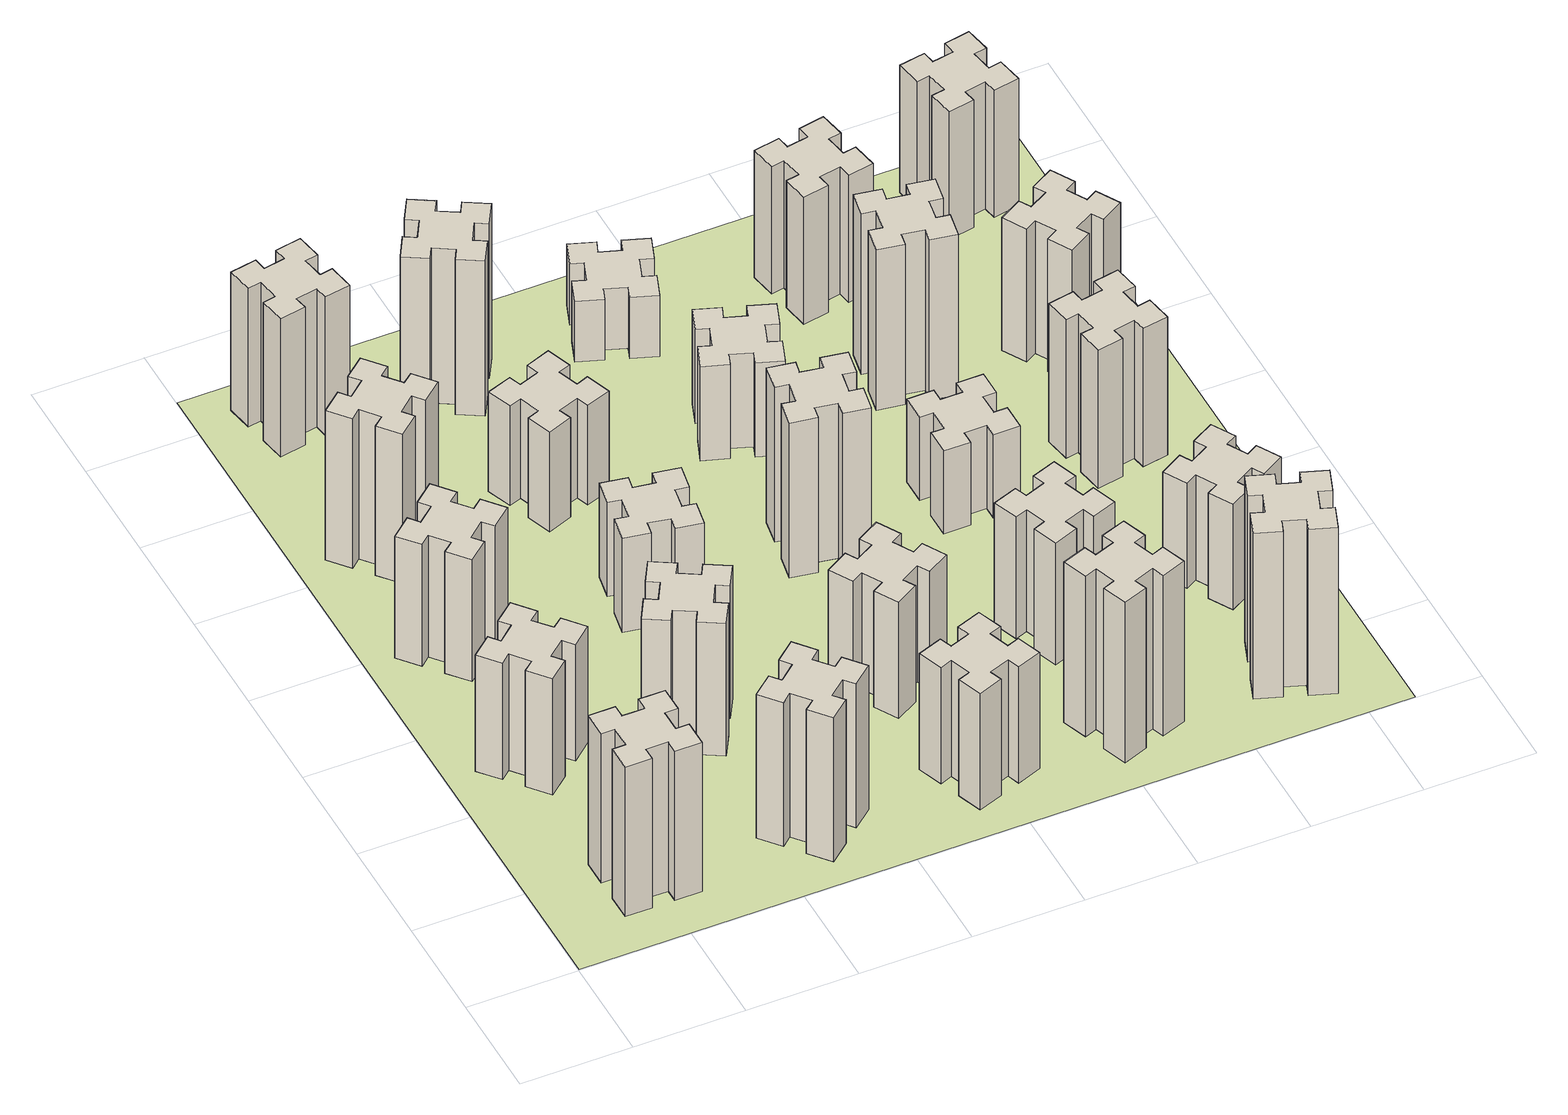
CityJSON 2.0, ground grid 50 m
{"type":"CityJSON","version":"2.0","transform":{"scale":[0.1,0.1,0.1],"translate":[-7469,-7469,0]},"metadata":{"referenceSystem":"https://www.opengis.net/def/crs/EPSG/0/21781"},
"CityObjects":{
"building1":{"type":"Building","attributes":{"class":"1000","function":"1000","usage":"1000","yearOfConstruction":2016,"roofType":"1000","measuredHeight":81,"storeysAboveGround":30,"storeysBelowGround":0},"geometry":[{"type":"Solid","lod":"1","boundaries":[[[[0,1,2,3,4,5,6,7,8,9,10,11,12,13,14,15,16,17,18,19]],[[17,16,20,21]],[[16,15,22,20]],[[15,14,23,22]],[[14,13,24,23]],[[13,12,25,24]],[[12,11,26,25]],[[11,10,27,26]],[[10,9,28,27]],[[9,8,29,28]],[[8,7,30,29]],[[7,6,31,30]],[[6,5,32,31]],[[5,4,33,32]],[[4,3,34,33]],[[3,2,35,34]],[[2,1,36,35]],[[1,0,37,36]],[[0,19,38,37]],[[19,18,39,38]],[[18,17,21,39]],[[24,25,26,27,28,29,30,31,32,33,34,35,36,37,38,39,21,20,22,23]]]]}]},
"building2":{"type":"Building","attributes":{"class":"1000","function":"1000","usage":"1000","yearOfConstruction":2016,"roofType":"1000","measuredHeight":63,"storeysAboveGround":30,"storeysBelowGround":0},"geometry":[{"type":"Solid","lod":"1","boundaries":[[[[40,41,42,43,44,45,46,47,48,49,50,51,52,53,54,55,56,57,58,59]],[[57,56,60,61]],[[56,55,62,60]],[[55,54,63,62]],[[54,53,64,63]],[[53,52,65,64]],[[52,51,66,65]],[[51,50,67,66]],[[50,49,68,67]],[[49,48,69,68]],[[48,47,70,69]],[[47,46,71,70]],[[46,45,72,71]],[[45,44,73,72]],[[44,43,74,73]],[[43,42,75,74]],[[42,41,76,75]],[[41,40,77,76]],[[40,59,78,77]],[[59,58,79,78]],[[58,57,61,79]],[[64,65,66,67,68,69,70,71,72,73,74,75,76,77,78,79,61,60,62,63]]]]}]},
"building3":{"type":"Building","attributes":{"class":"1000","function":"1000","usage":"1000","yearOfConstruction":2016,"roofType":"1000","measuredHeight":66,"storeysAboveGround":30,"storeysBelowGround":0},"geometry":[{"type":"Solid","lod":"1","boundaries":[[[[80,81,82,83,84,85,86,87,88,89,90,91,92,93,94,95,96,97,98,99]],[[97,96,100,101]],[[96,95,102,100]],[[95,94,103,102]],[[94,93,104,103]],[[93,92,105,104]],[[92,91,106,105]],[[91,90,107,106]],[[90,89,108,107]],[[89,88,109,108]],[[88,87,110,109]],[[87,86,111,110]],[[86,85,112,111]],[[85,84,113,112]],[[84,83,114,113]],[[83,82,115,114]],[[82,81,116,115]],[[81,80,117,116]],[[80,99,118,117]],[[99,98,119,118]],[[98,97,101,119]],[[104,105,106,107,108,109,110,111,112,113,114,115,116,117,118,119,101,100,102,103]]]]}]},
"building4":{"type":"Building","attributes":{"class":"1000","function":"1000","usage":"1000","yearOfConstruction":2016,"roofType":"1000","measuredHeight":81,"storeysAboveGround":30,"storeysBelowGround":0},"geometry":[{"type":"Solid","lod":"1","boundaries":[[[[120,121,122,123,124,125,126,127,128,129,130,131,132,133,134,135,136,137,138,139]],[[137,136,140,141]],[[136,135,142,140]],[[135,134,143,142]],[[134,133,144,143]],[[133,132,145,144]],[[132,131,146,145]],[[131,130,147,146]],[[130,129,148,147]],[[129,128,149,148]],[[128,127,150,149]],[[127,126,151,150]],[[126,125,152,151]],[[125,124,153,152]],[[124,123,154,153]],[[123,122,155,154]],[[122,121,156,155]],[[121,120,157,156]],[[120,139,158,157]],[[139,138,159,158]],[[138,137,141,159]],[[144,145,146,147,148,149,150,151,152,153,154,155,156,157,158,159,141,140,142,143]]]]}]},
"building5":{"type":"Building","attributes":{"class":"1000","function":"1000","usage":"1000","yearOfConstruction":2016,"roofType":"1000","measuredHeight":78,"storeysAboveGround":30,"storeysBelowGround":0},"geometry":[{"type":"Solid","lod":"1","boundaries":[[[[160,161,162,163,164,165,166,167,168,169,170,171,172,173,174,175,176,177,178,179]],[[177,176,180,181]],[[176,175,182,180]],[[175,174,183,182]],[[174,173,184,183]],[[173,172,185,184]],[[172,171,186,185]],[[171,170,187,186]],[[170,169,188,187]],[[169,168,189,188]],[[168,167,190,189]],[[167,166,191,190]],[[166,165,192,191]],[[165,164,193,192]],[[164,163,194,193]],[[163,162,195,194]],[[162,161,196,195]],[[161,160,197,196]],[[160,179,198,197]],[[179,178,199,198]],[[178,177,181,199]],[[184,185,186,187,188,189,190,191,192,193,194,195,196,197,198,199,181,180,182,183]]]]}]},
"building6":{"type":"Building","attributes":{"class":"1000","function":"1000","usage":"1000","yearOfConstruction":2016,"roofType":"1000","measuredHeight":72,"storeysAboveGround":30,"storeysBelowGround":0},"geometry":[{"type":"Solid","lod":"1","boundaries":[[[[200,201,202,203,204,205,206,207,208,209,210,211,212,213,214,215,216,217,218,219]],[[217,216,220,221]],[[216,215,222,220]],[[215,214,223,222]],[[214,213,224,223]],[[213,212,225,224]],[[212,211,226,225]],[[211,210,227,226]],[[210,209,228,227]],[[209,208,229,228]],[[208,207,230,229]],[[207,206,231,230]],[[206,205,232,231]],[[205,204,233,232]],[[204,203,234,233]],[[203,202,235,234]],[[202,201,236,235]],[[201,200,237,236]],[[200,219,238,237]],[[219,218,239,238]],[[218,217,221,239]],[[224,225,226,227,228,229,230,231,232,233,234,235,236,237,238,239,221,220,222,223]]]]}]},
"building7":{"type":"Building","attributes":{"class":"1000","function":"1000","usage":"1000","yearOfConstruction":2016,"roofType":"1000","measuredHeight":75,"storeysAboveGround":30,"storeysBelowGround":0},"geometry":[{"type":"Solid","lod":"1","boundaries":[[[[240,241,242,243,244,245,246,247,248,249,250,251,252,253,254,255,256,257,258,259]],[[257,256,260,261]],[[256,255,262,260]],[[255,254,263,262]],[[254,253,264,263]],[[253,252,265,264]],[[252,251,266,265]],[[251,250,267,266]],[[250,249,268,267]],[[249,248,269,268]],[[248,247,270,269]],[[247,246,271,270]],[[246,245,272,271]],[[245,244,273,272]],[[244,243,274,273]],[[243,242,275,274]],[[242,241,276,275]],[[241,240,277,276]],[[240,259,278,277]],[[259,258,279,278]],[[258,257,261,279]],[[264,265,266,267,268,269,270,271,272,273,274,275,276,277,278,279,261,260,262,263]]]]}]},
"building8":{"type":"Building","attributes":{"class":"1000","function":"1000","usage":"1000","yearOfConstruction":2016,"roofType":"1000","measuredHeight":51,"storeysAboveGround":30,"storeysBelowGround":0},"geometry":[{"type":"Solid","lod":"1","boundaries":[[[[280,281,282,283,284,285,286,287,288,289,290,291,292,293,294,295,296,297,298,299]],[[297,296,300,301]],[[296,295,302,300]],[[295,294,303,302]],[[294,293,304,303]],[[293,292,305,304]],[[292,291,306,305]],[[291,290,307,306]],[[290,289,308,307]],[[289,288,309,308]],[[288,287,310,309]],[[287,286,311,310]],[[286,285,312,311]],[[285,284,313,312]],[[284,283,314,313]],[[283,282,315,314]],[[282,281,316,315]],[[281,280,317,316]],[[280,299,318,317]],[[299,298,319,318]],[[298,297,301,319]],[[304,305,306,307,308,309,310,311,312,313,314,315,316,317,318,319,301,300,302,303]]]]}]},
"building9":{"type":"Building","attributes":{"class":"1000","function":"1000","usage":"1000","yearOfConstruction":2016,"roofType":"1000","measuredHeight":54,"storeysAboveGround":30,"storeysBelowGround":0},"geometry":[{"type":"Solid","lod":"1","boundaries":[[[[320,321,322,323,324,325,326,327,328,329,330,331,332,333,334,335,336,337,338,339]],[[337,336,340,341]],[[336,335,342,340]],[[335,334,343,342]],[[334,333,344,343]],[[333,332,345,344]],[[332,331,346,345]],[[331,330,347,346]],[[330,329,348,347]],[[329,328,349,348]],[[328,327,350,349]],[[327,326,351,350]],[[326,325,352,351]],[[325,324,353,352]],[[324,323,354,353]],[[323,322,355,354]],[[322,321,356,355]],[[321,320,357,356]],[[320,339,358,357]],[[339,338,359,358]],[[338,337,341,359]],[[344,345,346,347,348,349,350,351,352,353,354,355,356,357,358,359,341,340,342,343]]]]}]},
"building10":{"type":"Building","attributes":{"class":"1000","function":"1000","usage":"1000","yearOfConstruction":2016,"roofType":"1000","measuredHeight":84,"storeysAboveGround":30,"storeysBelowGround":0},"geometry":[{"type":"Solid","lod":"1","boundaries":[[[[360,361,362,363,364,365,366,367,368,369,370,371,372,373,374,375,376,377,378,379]],[[377,376,380,381]],[[376,375,382,380]],[[375,374,383,382]],[[374,373,384,383]],[[373,372,385,384]],[[372,371,386,385]],[[371,370,387,386]],[[370,369,388,387]],[[369,368,389,388]],[[368,367,390,389]],[[367,366,391,390]],[[366,365,392,391]],[[365,364,393,392]],[[364,363,394,393]],[[363,362,395,394]],[[362,361,396,395]],[[361,360,397,396]],[[360,379,398,397]],[[379,378,399,398]],[[378,377,381,399]],[[384,385,386,387,388,389,390,391,392,393,394,395,396,397,398,399,381,380,382,383]]]]}]},
"building11":{"type":"Building","attributes":{"class":"1000","function":"1000","usage":"1000","yearOfConstruction":2016,"roofType":"1000","measuredHeight":63,"storeysAboveGround":30,"storeysBelowGround":0},"geometry":[{"type":"Solid","lod":"1","boundaries":[[[[400,401,402,403,404,405,406,407,408,409,410,411,412,413,414,415,416,417,418,419]],[[417,416,420,421]],[[416,415,422,420]],[[415,414,423,422]],[[414,413,424,423]],[[413,412,425,424]],[[412,411,426,425]],[[411,410,427,426]],[[410,409,428,427]],[[409,408,429,428]],[[408,407,430,429]],[[407,406,431,430]],[[406,405,432,431]],[[405,404,433,432]],[[404,403,434,433]],[[403,402,435,434]],[[402,401,436,435]],[[401,400,437,436]],[[400,419,438,437]],[[419,418,439,438]],[[418,417,421,439]],[[424,425,426,427,428,429,430,431,432,433,434,435,436,437,438,439,421,420,422,423]]]]}]},
"building12":{"type":"Building","attributes":{"class":"1000","function":"1000","usage":"1000","yearOfConstruction":2016,"roofType":"1000","measuredHeight":63,"storeysAboveGround":30,"storeysBelowGround":0},"geometry":[{"type":"Solid","lod":"1","boundaries":[[[[440,441,442,443,444,445,446,447,448,449,450,451,452,453,454,455,456,457,458,459]],[[457,456,460,461]],[[456,455,462,460]],[[455,454,463,462]],[[454,453,464,463]],[[453,452,465,464]],[[452,451,466,465]],[[451,450,467,466]],[[450,449,468,467]],[[449,448,469,468]],[[448,447,470,469]],[[447,446,471,470]],[[446,445,472,471]],[[445,444,473,472]],[[444,443,474,473]],[[443,442,475,474]],[[442,441,476,475]],[[441,440,477,476]],[[440,459,478,477]],[[459,458,479,478]],[[458,457,461,479]],[[464,465,466,467,468,469,470,471,472,473,474,475,476,477,478,479,461,460,462,463]]]]}]},
"building13":{"type":"Building","attributes":{"class":"1000","function":"1000","usage":"1000","yearOfConstruction":2016,"roofType":"1000","measuredHeight":84,"storeysAboveGround":30,"storeysBelowGround":0},"geometry":[{"type":"Solid","lod":"1","boundaries":[[[[480,481,482,483,484,485,486,487,488,489,490,491,492,493,494,495,496,497,498,499]],[[497,496,500,501]],[[496,495,502,500]],[[495,494,503,502]],[[494,493,504,503]],[[493,492,505,504]],[[492,491,506,505]],[[491,490,507,506]],[[490,489,508,507]],[[489,488,509,508]],[[488,487,510,509]],[[487,486,511,510]],[[486,485,512,511]],[[485,484,513,512]],[[484,483,514,513]],[[483,482,515,514]],[[482,481,516,515]],[[481,480,517,516]],[[480,499,518,517]],[[499,498,519,518]],[[498,497,501,519]],[[504,505,506,507,508,509,510,511,512,513,514,515,516,517,518,519,501,500,502,503]]]]}]},
"building14":{"type":"Building","attributes":{"class":"1000","function":"1000","usage":"1000","yearOfConstruction":2016,"roofType":"1000","measuredHeight":87,"storeysAboveGround":30,"storeysBelowGround":0},"geometry":[{"type":"Solid","lod":"1","boundaries":[[[[520,521,522,523,524,525,526,527,528,529,530,531,532,533,534,535,536,537,538,539]],[[537,536,540,541]],[[536,535,542,540]],[[535,534,543,542]],[[534,533,544,543]],[[533,532,545,544]],[[532,531,546,545]],[[531,530,547,546]],[[530,529,548,547]],[[529,528,549,548]],[[528,527,550,549]],[[527,526,551,550]],[[526,525,552,551]],[[525,524,553,552]],[[524,523,554,553]],[[523,522,555,554]],[[522,521,556,555]],[[521,520,557,556]],[[520,539,558,557]],[[539,538,559,558]],[[538,537,541,559]],[[544,545,546,547,548,549,550,551,552,553,554,555,556,557,558,559,541,540,542,543]]]]}]},
"building15":{"type":"Building","attributes":{"class":"1000","function":"1000","usage":"1000","yearOfConstruction":2016,"roofType":"1000","measuredHeight":51,"storeysAboveGround":30,"storeysBelowGround":0},"geometry":[{"type":"Solid","lod":"1","boundaries":[[[[560,561,562,563,564,565,566,567,568,569,570,571,572,573,574,575,576,577,578,579]],[[577,576,580,581]],[[576,575,582,580]],[[575,574,583,582]],[[574,573,584,583]],[[573,572,585,584]],[[572,571,586,585]],[[571,570,587,586]],[[570,569,588,587]],[[569,568,589,588]],[[568,567,590,589]],[[567,566,591,590]],[[566,565,592,591]],[[565,564,593,592]],[[564,563,594,593]],[[563,562,595,594]],[[562,561,596,595]],[[561,560,597,596]],[[560,579,598,597]],[[579,578,599,598]],[[578,577,581,599]],[[584,585,586,587,588,589,590,591,592,593,594,595,596,597,598,599,581,580,582,583]]]]}]},
"building16":{"type":"Building","attributes":{"class":"1000","function":"1000","usage":"1000","yearOfConstruction":2016,"roofType":"1000","measuredHeight":33,"storeysAboveGround":30,"storeysBelowGround":0},"geometry":[{"type":"Solid","lod":"1","boundaries":[[[[600,601,602,603,604,605,606,607,608,609,610,611,612,613,614,615,616,617,618,619]],[[617,616,620,621]],[[616,615,622,620]],[[615,614,623,622]],[[614,613,624,623]],[[613,612,625,624]],[[612,611,626,625]],[[611,610,627,626]],[[610,609,628,627]],[[609,608,629,628]],[[608,607,630,629]],[[607,606,631,630]],[[606,605,632,631]],[[605,604,633,632]],[[604,603,634,633]],[[603,602,635,634]],[[602,601,636,635]],[[601,600,637,636]],[[600,619,638,637]],[[619,618,639,638]],[[618,617,621,639]],[[624,625,626,627,628,629,630,631,632,633,634,635,636,637,638,639,621,620,622,623]]]]}]},
"building17":{"type":"Building","attributes":{"class":"1000","function":"1000","usage":"1000","yearOfConstruction":2016,"roofType":"1000","measuredHeight":66,"storeysAboveGround":30,"storeysBelowGround":0},"geometry":[{"type":"Solid","lod":"1","boundaries":[[[[640,641,642,643,644,645,646,647,648,649,650,651,652,653,654,655,656,657,658,659]],[[657,656,660,661]],[[656,655,662,660]],[[655,654,663,662]],[[654,653,664,663]],[[653,652,665,664]],[[652,651,666,665]],[[651,650,667,666]],[[650,649,668,667]],[[649,648,669,668]],[[648,647,670,669]],[[647,646,671,670]],[[646,645,672,671]],[[645,644,673,672]],[[644,643,674,673]],[[643,642,675,674]],[[642,641,676,675]],[[641,640,677,676]],[[640,659,678,677]],[[659,658,679,678]],[[658,657,661,679]],[[664,665,666,667,668,669,670,671,672,673,674,675,676,677,678,679,661,660,662,663]]]]}]},
"building18":{"type":"Building","attributes":{"class":"1000","function":"1000","usage":"1000","yearOfConstruction":2016,"roofType":"1000","measuredHeight":45,"storeysAboveGround":30,"storeysBelowGround":0},"geometry":[{"type":"Solid","lod":"1","boundaries":[[[[680,681,682,683,684,685,686,687,688,689,690,691,692,693,694,695,696,697,698,699]],[[697,696,700,701]],[[696,695,702,700]],[[695,694,703,702]],[[694,693,704,703]],[[693,692,705,704]],[[692,691,706,705]],[[691,690,707,706]],[[690,689,708,707]],[[689,688,709,708]],[[688,687,710,709]],[[687,686,711,710]],[[686,685,712,711]],[[685,684,713,712]],[[684,683,714,713]],[[683,682,715,714]],[[682,681,716,715]],[[681,680,717,716]],[[680,699,718,717]],[[699,698,719,718]],[[698,697,701,719]],[[704,705,706,707,708,709,710,711,712,713,714,715,716,717,718,719,701,700,702,703]]]]}]},
"building19":{"type":"Building","attributes":{"class":"1000","function":"1000","usage":"1000","yearOfConstruction":2016,"roofType":"1000","measuredHeight":90,"storeysAboveGround":30,"storeysBelowGround":0},"geometry":[{"type":"Solid","lod":"1","boundaries":[[[[720,721,722,723,724,725,726,727,728,729,730,731,732,733,734,735,736,737,738,739]],[[737,736,740,741]],[[736,735,742,740]],[[735,734,743,742]],[[734,733,744,743]],[[733,732,745,744]],[[732,731,746,745]],[[731,730,747,746]],[[730,729,748,747]],[[729,728,749,748]],[[728,727,750,749]],[[727,726,751,750]],[[726,725,752,751]],[[725,724,753,752]],[[724,723,754,753]],[[723,722,755,754]],[[722,721,756,755]],[[721,720,757,756]],[[720,739,758,757]],[[739,738,759,758]],[[738,737,741,759]],[[744,745,746,747,748,749,750,751,752,753,754,755,756,757,758,759,741,740,742,743]]]]}]},
"building20":{"type":"Building","attributes":{"class":"1000","function":"1000","usage":"1000","yearOfConstruction":2016,"roofType":"1000","measuredHeight":87,"storeysAboveGround":30,"storeysBelowGround":0},"geometry":[{"type":"Solid","lod":"1","boundaries":[[[[760,761,762,763,764,765,766,767,768,769,770,771,772,773,774,775,776,777,778,779]],[[777,776,780,781]],[[776,775,782,780]],[[775,774,783,782]],[[774,773,784,783]],[[773,772,785,784]],[[772,771,786,785]],[[771,770,787,786]],[[770,769,788,787]],[[769,768,789,788]],[[768,767,790,789]],[[767,766,791,790]],[[766,765,792,791]],[[765,764,793,792]],[[764,763,794,793]],[[763,762,795,794]],[[762,761,796,795]],[[761,760,797,796]],[[760,779,798,797]],[[779,778,799,798]],[[778,777,781,799]],[[784,785,786,787,788,789,790,791,792,793,794,795,796,797,798,799,781,780,782,783]]]]}]},
"building21":{"type":"Building","attributes":{"class":"1000","function":"1000","usage":"1000","yearOfConstruction":2016,"roofType":"1000","measuredHeight":69,"storeysAboveGround":30,"storeysBelowGround":0},"geometry":[{"type":"Solid","lod":"1","boundaries":[[[[800,801,802,803,804,805,806,807,808,809,810,811,812,813,814,815,816,817,818,819]],[[817,816,820,821]],[[816,815,822,820]],[[815,814,823,822]],[[814,813,824,823]],[[813,812,825,824]],[[812,811,826,825]],[[811,810,827,826]],[[810,809,828,827]],[[809,808,829,828]],[[808,807,830,829]],[[807,806,831,830]],[[806,805,832,831]],[[805,804,833,832]],[[804,803,834,833]],[[803,802,835,834]],[[802,801,836,835]],[[801,800,837,836]],[[800,819,838,837]],[[819,818,839,838]],[[818,817,821,839]],[[824,825,826,827,828,829,830,831,832,833,834,835,836,837,838,839,821,820,822,823]]]]}]},
"building22":{"type":"Building","attributes":{"class":"1000","function":"1000","usage":"1000","yearOfConstruction":2016,"roofType":"1000","measuredHeight":57,"storeysAboveGround":30,"storeysBelowGround":0},"geometry":[{"type":"Solid","lod":"1","boundaries":[[[[840,841,842,843,844,845,846,847,848,849,850,851,852,853,854,855,856,857,858,859]],[[857,856,860,861]],[[856,855,862,860]],[[855,854,863,862]],[[854,853,864,863]],[[853,852,865,864]],[[852,851,866,865]],[[851,850,867,866]],[[850,849,868,867]],[[849,848,869,868]],[[848,847,870,869]],[[847,846,871,870]],[[846,845,872,871]],[[845,844,873,872]],[[844,843,874,873]],[[843,842,875,874]],[[842,841,876,875]],[[841,840,877,876]],[[840,859,878,877]],[[859,858,879,878]],[[858,857,861,879]],[[864,865,866,867,868,869,870,871,872,873,874,875,876,877,878,879,861,860,862,863]]]]}]},
"building23":{"type":"Building","attributes":{"class":"1000","function":"1000","usage":"1000","yearOfConstruction":2016,"roofType":"1000","measuredHeight":75,"storeysAboveGround":30,"storeysBelowGround":0},"geometry":[{"type":"Solid","lod":"1","boundaries":[[[[880,881,882,883,884,885,886,887,888,889,890,891,892,893,894,895,896,897,898,899]],[[897,896,900,901]],[[896,895,902,900]],[[895,894,903,902]],[[894,893,904,903]],[[893,892,905,904]],[[892,891,906,905]],[[891,890,907,906]],[[890,889,908,907]],[[889,888,909,908]],[[888,887,910,909]],[[887,886,911,910]],[[886,885,912,911]],[[885,884,913,912]],[[884,883,914,913]],[[883,882,915,914]],[[882,881,916,915]],[[881,880,917,916]],[[880,899,918,917]],[[899,898,919,918]],[[898,897,901,919]],[[904,905,906,907,908,909,910,911,912,913,914,915,916,917,918,919,901,900,902,903]]]]}]},
"building24":{"type":"Building","attributes":{"class":"1000","function":"1000","usage":"1000","yearOfConstruction":2016,"roofType":"1000","measuredHeight":72,"storeysAboveGround":30,"storeysBelowGround":0},"geometry":[{"type":"Solid","lod":"1","boundaries":[[[[920,921,922,923,924,925,926,927,928,929,930,931,932,933,934,935,936,937,938,939]],[[937,936,940,941]],[[936,935,942,940]],[[935,934,943,942]],[[934,933,944,943]],[[933,932,945,944]],[[932,931,946,945]],[[931,930,947,946]],[[930,929,948,947]],[[929,928,949,948]],[[928,927,950,949]],[[927,926,951,950]],[[926,925,952,951]],[[925,924,953,952]],[[924,923,954,953]],[[923,922,955,954]],[[922,921,956,955]],[[921,920,957,956]],[[920,939,958,957]],[[939,938,959,958]],[[938,937,941,959]],[[944,945,946,947,948,949,950,951,952,953,954,955,956,957,958,959,941,940,942,943]]]]}]},
"building25":{"type":"Building","attributes":{"class":"1000","function":"1000","usage":"1000","yearOfConstruction":2016,"roofType":"1000","measuredHeight":69,"storeysAboveGround":30,"storeysBelowGround":0},"geometry":[{"type":"Solid","lod":"1","boundaries":[[[[960,961,962,963,964,965,966,967,968,969,970,971,972,973,974,975,976,977,978,979]],[[977,976,980,981]],[[976,975,982,980]],[[975,974,983,982]],[[974,973,984,983]],[[973,972,985,984]],[[972,971,986,985]],[[971,970,987,986]],[[970,969,988,987]],[[969,968,989,988]],[[968,967,990,989]],[[967,966,991,990]],[[966,965,992,991]],[[965,964,993,992]],[[964,963,994,993]],[[963,962,995,994]],[[962,961,996,995]],[[961,960,997,996]],[[960,979,998,997]],[[979,978,999,998]],[[978,977,981,999]],[[984,985,986,987,988,989,990,991,992,993,994,995,996,997,998,999,981,980,982,983]]]]}]},
"landuse1":{"type":"LandUse","attributes":{"name":"plot1","function":"1010"},"geometry":[{"type":"MultiSurface","lod":"1","boundaries":[[[1000,1001,1002,1003]]]}]}
},
"vertices":[
[585,325,0],[585,425,0],[645,425,0],[645,545,0],[525,545,0],[525,485,0],[425,485,0],[425,545,0],[305,545,0],[305,425,0],[365,425,0],[365,325,0],[305,325,0],[305,205,0],[425,205,0],[425,265,0],[525,265,0],[525,205,0],[645,205,0],[645,325,0],[525,265,810],[525,205,810],[425,265,810],[425,205,810],[305,205,810],[305,325,810],[365,325,810],[365,425,810],[305,425,810],[305,545,810],[425,545,810],[425,485,810],[525,485,810],[525,545,810],[645,545,810],[645,425,810],[585,425,810],[585,325,810],[645,325,810],[645,205,810],
[343,1332,0],[266,1267,0],[228,1313,0],[136,1236,0],[213,1144,0],[259,1183,0],[323,1106,0],[277,1068,0],[354,976,0],[446,1053,0],[408,1099,0],[484,1163,0],[523,1117,0],[615,1194,0],[538,1286,0],[492,1248,0],[427,1324,0],[473,1363,0],[396,1455,0],[304,1378,0],[427,1324,630],[473,1363,630],[492,1248,630],[538,1286,630],[615,1194,630],[523,1117,630],[484,1163,630],[408,1099,630],[446,1053,630],[354,976,630],[277,1068,630],[323,1106,630],[259,1183,630],[213,1144,630],[136,1236,630],[228,1313,630],[266,1267,630],[343,1332,630],[304,1378,630],[396,1455,630],
[492,1988,0],[427,2064,0],[473,2103,0],[396,2195,0],[304,2118,0],[343,2072,0],[266,2007,0],[228,2053,0],[136,1976,0],[213,1884,0],[259,1923,0],[323,1846,0],[277,1808,0],[354,1716,0],[446,1793,0],[408,1839,0],[484,1903,0],[523,1857,0],[615,1934,0],[538,2026,0],[484,1903,660],[523,1857,660],[408,1839,660],[446,1793,660],[354,1716,660],[277,1808,660],[323,1846,660],[259,1923,660],[213,1884,660],[136,1976,660],[228,2053,660],[266,2007,660],[343,2072,660],[304,2118,660],[396,2195,660],[473,2103,660],[427,2064,660],[492,1988,660],[538,2026,660],[615,1934,660],
[343,2712,0],[266,2647,0],[228,2693,0],[136,2616,0],[213,2524,0],[259,2563,0],[323,2486,0],[277,2448,0],[354,2356,0],[446,2433,0],[408,2479,0],[484,2543,0],[523,2497,0],[615,2574,0],[538,2666,0],[492,2628,0],[427,2704,0],[473,2743,0],[396,2835,0],[304,2758,0],[427,2704,810],[473,2743,810],[492,2628,810],[538,2666,810],[615,2574,810],[523,2497,810],[484,2543,810],[408,2479,810],[446,2433,810],[354,2356,810],[277,2448,810],[323,2486,810],[259,2563,810],[213,2524,810],[136,2616,810],[228,2693,810],[266,2647,810],[343,2712,810],[304,2758,810],[396,2835,810],
[1332,408,0],[1267,484,0],[1313,523,0],[1236,615,0],[1144,538,0],[1183,492,0],[1106,427,0],[1068,473,0],[976,396,0],[1053,304,0],[1099,343,0],[1163,266,0],[1117,228,0],[1194,136,0],[1286,213,0],[1248,259,0],[1324,323,0],[1363,277,0],[1455,354,0],[1378,446,0],[1324,323,780],[1363,277,780],[1248,259,780],[1286,213,780],[1194,136,780],[1117,228,780],[1163,266,780],[1099,343,780],[1053,304,780],[976,396,780],[1068,473,780],[1106,427,780],[1183,492,780],[1144,538,780],[1236,615,780],[1313,523,780],[1267,484,780],[1332,408,780],[1378,446,780],[1455,354,780],
[1086,1017,0],[1136,1104,0],[1188,1074,0],[1248,1178,0],[1144,1238,0],[1114,1186,0],[1027,1236,0],[1057,1288,0],[953,1348,0],[893,1244,0],[945,1214,0],[895,1127,0],[843,1157,0],[783,1053,0],[887,993,0],[917,1045,0],[1004,995,0],[974,943,0],[1078,883,0],[1138,987,0],[1004,995,720],[974,943,720],[917,1045,720],[887,993,720],[783,1053,720],[843,1157,720],[895,1127,720],[945,1214,720],[893,1244,720],[953,1348,720],[1057,1288,720],[1027,1236,720],[1114,1186,720],[1144,1238,720],[1248,1178,720],[1188,1074,720],[1136,1104,720],[1086,1017,720],[1138,987,720],[1078,883,720],
[492,3405,0],[475,3504,0],[534,3514,0],[513,3632,0],[395,3611,0],[405,3552,0],[307,3535,0],[297,3594,0],[178,3573,0],[199,3455,0],[258,3465,0],[276,3367,0],[217,3357,0],[237,3238,0],[356,3259,0],[345,3318,0],[444,3336,0],[454,3277,0],[572,3297,0],[551,3416,0],[444,3336,750],[454,3277,750],[345,3318,750],[356,3259,750],[237,3238,750],[217,3357,750],[276,3367,750],[258,3465,750],[199,3455,750],[178,3573,750],[297,3594,750],[307,3535,750],[405,3552,750],[395,3611,750],[513,3632,750],[534,3514,750],[475,3504,750],[492,3405,750],[551,3416,750],[572,3297,750],
[1315,1787,0],[1332,1885,0],[1391,1875,0],[1412,1993,0],[1294,2014,0],[1284,1955,0],[1185,1972,0],[1196,2031,0],[1077,2052,0],[1057,1934,0],[1116,1924,0],[1098,1825,0],[1039,1836,0],[1018,1717,0],[1137,1697,0],[1147,1756,0],[1245,1738,0],[1235,1679,0],[1353,1658,0],[1374,1777,0],[1245,1738,510],[1235,1679,510],[1147,1756,510],[1137,1697,510],[1018,1717,510],[1039,1836,510],[1098,1825,510],[1116,1924,510],[1057,1934,510],[1077,2052,510],[1196,2031,510],[1185,1972,510],[1284,1955,510],[1294,2014,510],[1412,1993,510],[1391,1875,510],[1332,1885,510],[1315,1787,510],[1374,1777,510],[1353,1658,510],
[1106,2475,0],[1200,2509,0],[1220,2453,0],[1333,2494,0],[1292,2607,0],[1236,2586,0],[1202,2680,0],[1258,2700,0],[1217,2813,0],[1104,2772,0],[1125,2716,0],[1031,2682,0],[1010,2738,0],[897,2697,0],[939,2584,0],[995,2605,0],[1029,2511,0],[973,2490,0],[1014,2377,0],[1127,2419,0],[1029,2511,540],[973,2490,540],[995,2605,540],[939,2584,540],[897,2697,540],[1010,2738,540],[1031,2682,540],[1125,2716,540],[1104,2772,540],[1217,2813,540],[1258,2700,540],[1202,2680,540],[1236,2586,540],[1292,2607,540],[1333,2494,540],[1220,2453,540],[1200,2509,540],[1106,2475,540],[1127,2419,540],[1014,2377,540],
[917,3265,0],[1004,3215,0],[974,3163,0],[1078,3103,0],[1138,3207,0],[1086,3237,0],[1136,3324,0],[1188,3294,0],[1248,3398,0],[1144,3458,0],[1114,3406,0],[1027,3456,0],[1057,3508,0],[953,3568,0],[893,3464,0],[945,3434,0],[895,3347,0],[843,3377,0],[783,3273,0],[887,3213,0],[895,3347,840],[843,3377,840],[945,3434,840],[893,3464,840],[953,3568,840],[1057,3508,840],[1027,3456,840],[1114,3406,840],[1144,3458,840],[1248,3398,840],[1188,3294,840],[1136,3324,840],[1086,3237,840],[1138,3207,840],[1078,3103,840],[974,3163,840],[1004,3215,840],[917,3265,840],[887,3213,840],[783,3273,840],
[1965,496,0],[1871,462,0],[1850,518,0],[1737,477,0],[1779,364,0],[1835,385,0],[1869,291,0],[1813,270,0],[1854,157,0],[1967,199,0],[1946,255,0],[2040,289,0],[2060,233,0],[2173,274,0],[2132,387,0],[2076,366,0],[2042,460,0],[2098,480,0],[2057,593,0],[1944,552,0],[2042,460,630],[2098,480,630],[2076,366,630],[2132,387,630],[2173,274,630],[2060,233,630],[2040,289,630],[1946,255,630],[1967,199,630],[1854,157,630],[1813,270,630],[1869,291,630],[1835,385,630],[1779,364,630],[1737,477,630],[1850,518,630],[1871,462,630],[1965,496,630],[1944,552,630],[2057,593,630],
[1976,1027,0],[1926,1114,0],[1978,1144,0],[1918,1248,0],[1814,1188,0],[1844,1136,0],[1757,1086,0],[1727,1138,0],[1623,1078,0],[1683,974,0],[1735,1004,0],[1785,917,0],[1733,887,0],[1793,783,0],[1897,843,0],[1867,895,0],[1954,945,0],[1984,893,0],[2088,953,0],[2028,1057,0],[1954,945,630],[1984,893,630],[1867,895,630],[1897,843,630],[1793,783,630],[1733,887,630],[1785,917,630],[1735,1004,630],[1683,974,630],[1623,1078,630],[1727,1138,630],[1757,1086,630],[1844,1136,630],[1814,1188,630],[1918,1248,630],[1978,1144,630],[1926,1114,630],[1976,1027,630],[2028,1057,630],[2088,953,630],
[1856,1924,0],[1838,1825,0],[1779,1836,0],[1758,1717,0],[1877,1697,0],[1887,1756,0],[1985,1738,0],[1975,1679,0],[2093,1658,0],[2114,1777,0],[2055,1787,0],[2072,1885,0],[2131,1875,0],[2152,1993,0],[2034,2014,0],[2024,1955,0],[1925,1972,0],[1936,2031,0],[1817,2052,0],[1797,1934,0],[1925,1972,840],[1936,2031,840],[2024,1955,840],[2034,2014,840],[2152,1993,840],[2131,1875,840],[2072,1885,840],[2055,1787,840],[2114,1777,840],[2093,1658,840],[1975,1679,840],[1985,1738,840],[1887,1756,840],[1877,1697,840],[1758,1717,840],[1779,1836,840],[1838,1825,840],[1856,1924,840],[1797,1934,840],[1817,2052,840],
[2716,366,0],[2682,460,0],[2738,480,0],[2697,593,0],[2584,552,0],[2605,496,0],[2511,462,0],[2490,518,0],[2377,477,0],[2419,364,0],[2475,385,0],[2509,291,0],[2453,270,0],[2494,157,0],[2607,199,0],[2586,255,0],[2680,289,0],[2700,233,0],[2813,274,0],[2772,387,0],[2680,289,870],[2700,233,870],[2586,255,870],[2607,199,870],[2494,157,870],[2453,270,870],[2509,291,870],[2475,385,870],[2419,364,870],[2377,477,870],[2490,518,870],[2511,462,870],[2605,496,870],[2584,552,870],[2697,593,870],[2738,480,870],[2682,460,870],[2716,366,870],[2772,387,870],[2813,274,870],
[2040,2682,0],[1946,2716,0],[1967,2772,0],[1854,2813,0],[1813,2700,0],[1869,2680,0],[1835,2586,0],[1779,2607,0],[1737,2494,0],[1850,2453,0],[1871,2509,0],[1965,2475,0],[1944,2419,0],[2057,2377,0],[2098,2490,0],[2042,2511,0],[2076,2605,0],[2132,2584,0],[2173,2697,0],[2060,2738,0],[2076,2605,510],[2132,2584,510],[2042,2511,510],[2098,2490,510],[2057,2377,510],[1944,2419,510],[1965,2475,510],[1871,2509,510],[1850,2453,510],[1737,2494,510],[1779,2607,510],[1835,2586,510],[1869,2680,510],[1813,2700,510],[1854,2813,510],[1967,2772,510],[1946,2716,510],[2040,2682,510],[2060,2738,510],[2173,2697,510],
[1671,3249,0],[1765,3215,0],[1744,3159,0],[1857,3117,0],[1898,3230,0],[1842,3251,0],[1876,3345,0],[1932,3324,0],[1973,3437,0],[1860,3478,0],[1840,3422,0],[1746,3456,0],[1767,3512,0],[1654,3553,0],[1613,3440,0],[1669,3420,0],[1635,3326,0],[1579,3347,0],[1537,3234,0],[1650,3193,0],[1635,3326,330],[1579,3347,330],[1669,3420,330],[1613,3440,330],[1654,3553,330],[1767,3512,330],[1746,3456,330],[1840,3422,330],[1860,3478,330],[1973,3437,330],[1932,3324,330],[1876,3345,330],[1842,3251,330],[1898,3230,330],[1857,3117,330],[1744,3159,330],[1765,3215,330],[1671,3249,330],[1650,3193,330],[1537,3234,330],
[2716,1006,0],[2682,1100,0],[2738,1120,0],[2697,1233,0],[2584,1192,0],[2605,1136,0],[2511,1102,0],[2490,1158,0],[2377,1117,0],[2419,1004,0],[2475,1025,0],[2509,931,0],[2453,910,0],[2494,797,0],[2607,839,0],[2586,895,0],[2680,929,0],[2700,873,0],[2813,914,0],[2772,1027,0],[2680,929,660],[2700,873,660],[2586,895,660],[2607,839,660],[2494,797,660],[2453,910,660],[2509,931,660],[2475,1025,660],[2419,1004,660],[2377,1117,660],[2490,1158,660],[2511,1102,660],[2605,1136,660],[2584,1192,660],[2697,1233,660],[2738,1120,660],[2682,1100,660],[2716,1006,660],[2772,1027,660],[2813,914,660],
[2645,1965,0],[2545,1965,0],[2545,2025,0],[2425,2025,0],[2425,1905,0],[2485,1905,0],[2485,1805,0],[2425,1805,0],[2425,1685,0],[2545,1685,0],[2545,1745,0],[2645,1745,0],[2645,1685,0],[2765,1685,0],[2765,1805,0],[2705,1805,0],[2705,1905,0],[2765,1905,0],[2765,2025,0],[2645,2025,0],[2705,1905,450],[2765,1905,450],[2705,1805,450],[2765,1805,450],[2765,1685,450],[2645,1685,450],[2645,1745,450],[2545,1745,450],[2545,1685,450],[2425,1685,450],[2425,1805,450],[2485,1805,450],[2485,1905,450],[2425,1905,450],[2425,2025,450],[2545,2025,450],[2545,1965,450],[2645,1965,450],[2645,2025,450],[2765,2025,450],
[3420,462,0],[3326,496,0],[3347,552,0],[3234,593,0],[3193,480,0],[3249,460,0],[3215,366,0],[3159,387,0],[3117,274,0],[3230,233,0],[3251,289,0],[3345,255,0],[3324,199,0],[3437,157,0],[3478,270,0],[3422,291,0],[3456,385,0],[3512,364,0],[3553,477,0],[3440,518,0],[3456,385,900],[3512,364,900],[3422,291,900],[3478,270,900],[3437,157,900],[3324,199,900],[3345,255,900],[3251,289,900],[3230,233,900],[3117,274,900],[3159,387,900],[3215,366,900],[3249,460,900],[3193,480,900],[3234,593,900],[3347,552,900],[3326,496,900],[3420,462,900],[3440,518,900],[3553,477,900],
[2627,2496,0],[2725,2478,0],[2715,2419,0],[2833,2398,0],[2854,2517,0],[2795,2527,0],[2812,2625,0],[2871,2615,0],[2892,2733,0],[2774,2754,0],[2764,2695,0],[2665,2712,0],[2676,2771,0],[2557,2792,0],[2537,2674,0],[2596,2664,0],[2578,2565,0],[2519,2576,0],[2498,2457,0],[2617,2437,0],[2578,2565,870],[2519,2576,870],[2596,2664,870],[2537,2674,870],[2557,2792,870],[2676,2771,870],[2665,2712,870],[2764,2695,870],[2774,2754,870],[2892,2733,870],[2871,2615,870],[2812,2625,870],[2795,2527,870],[2854,2517,870],[2833,2398,870],[2715,2419,870],[2725,2478,870],[2627,2496,870],[2617,2437,870],[2498,2457,870],
[2565,3118,0],[2664,3136,0],[2674,3077,0],[2792,3097,0],[2771,3216,0],[2712,3205,0],[2695,3304,0],[2754,3314,0],[2733,3432,0],[2615,3411,0],[2625,3352,0],[2527,3335,0],[2517,3394,0],[2398,3373,0],[2419,3255,0],[2478,3265,0],[2496,3167,0],[2437,3157,0],[2457,3038,0],[2576,3059,0],[2496,3167,690],[2437,3157,690],[2478,3265,690],[2419,3255,690],[2398,3373,690],[2517,3394,690],[2527,3335,690],[2625,3352,690],[2615,3411,690],[2733,3432,690],[2754,3314,690],[2695,3304,690],[2712,3205,690],[2771,3216,690],[2792,3097,690],[2674,3077,690],[2664,3136,690],[2565,3118,690],[2576,3059,690],[2457,3038,690],
[3456,1027,0],[3406,1114,0],[3458,1144,0],[3398,1248,0],[3294,1188,0],[3324,1136,0],[3237,1086,0],[3207,1138,0],[3103,1078,0],[3163,974,0],[3215,1004,0],[3265,917,0],[3213,887,0],[3273,783,0],[3377,843,0],[3347,895,0],[3434,945,0],[3464,893,0],[3568,953,0],[3508,1057,0],[3434,945,570],[3464,893,570],[3347,895,570],[3377,843,570],[3273,783,570],[3213,887,570],[3265,917,570],[3215,1004,570],[3163,974,570],[3103,1078,570],[3207,1138,570],[3237,1086,570],[3324,1136,570],[3294,1188,570],[3398,1248,570],[3458,1144,570],[3406,1114,570],[3456,1027,570],[3508,1057,570],[3568,953,570],
[3205,1738,0],[3304,1756,0],[3314,1697,0],[3432,1717,0],[3411,1836,0],[3352,1825,0],[3335,1924,0],[3394,1934,0],[3373,2052,0],[3255,2031,0],[3265,1972,0],[3167,1955,0],[3157,2014,0],[3038,1993,0],[3059,1875,0],[3118,1885,0],[3136,1787,0],[3077,1777,0],[3097,1658,0],[3216,1679,0],[3136,1787,750],[3077,1777,750],[3118,1885,750],[3059,1875,750],[3038,1993,750],[3157,2014,750],[3167,1955,750],[3265,1972,750],[3255,2031,750],[3373,2052,750],[3394,1934,750],[3335,1924,750],[3352,1825,750],[3411,1836,750],[3432,1717,750],[3314,1697,750],[3304,1756,750],[3205,1738,750],[3216,1679,750],[3097,1658,750],
[3456,2507,0],[3406,2594,0],[3458,2624,0],[3398,2728,0],[3294,2668,0],[3324,2616,0],[3237,2566,0],[3207,2618,0],[3103,2558,0],[3163,2454,0],[3215,2484,0],[3265,2397,0],[3213,2367,0],[3273,2263,0],[3377,2323,0],[3347,2375,0],[3434,2425,0],[3464,2373,0],[3568,2433,0],[3508,2537,0],[3434,2425,720],[3464,2373,720],[3347,2375,720],[3377,2323,720],[3273,2263,720],[3213,2367,720],[3265,2397,720],[3215,2484,720],[3163,2454,720],[3103,2558,720],[3207,2618,720],[3237,2566,720],[3324,2616,720],[3294,2668,720],[3398,2728,720],[3458,2624,720],[3406,2594,720],[3456,2507,720],[3508,2537,720],[3568,2433,720],
[3218,3465,0],[3236,3367,0],[3177,3357,0],[3197,3238,0],[3316,3259,0],[3305,3318,0],[3404,3336,0],[3414,3277,0],[3532,3297,0],[3511,3416,0],[3452,3405,0],[3435,3504,0],[3494,3514,0],[3473,3632,0],[3355,3611,0],[3365,3552,0],[3267,3535,0],[3257,3594,0],[3138,3573,0],[3159,3455,0],[3267,3535,690],[3257,3594,690],[3365,3552,690],[3355,3611,690],[3473,3632,690],[3494,3514,690],[3435,3504,690],[3452,3405,690],[3511,3416,690],[3532,3297,690],[3414,3277,690],[3404,3336,690],[3305,3318,690],[3316,3259,690],[3197,3238,690],[3177,3357,690],[3236,3367,690],[3218,3465,690],[3159,3455,690],[3138,3573,690],
[5,3705,0],[3705,3705,0],[3705,5,0],[5,5,0]
]}
